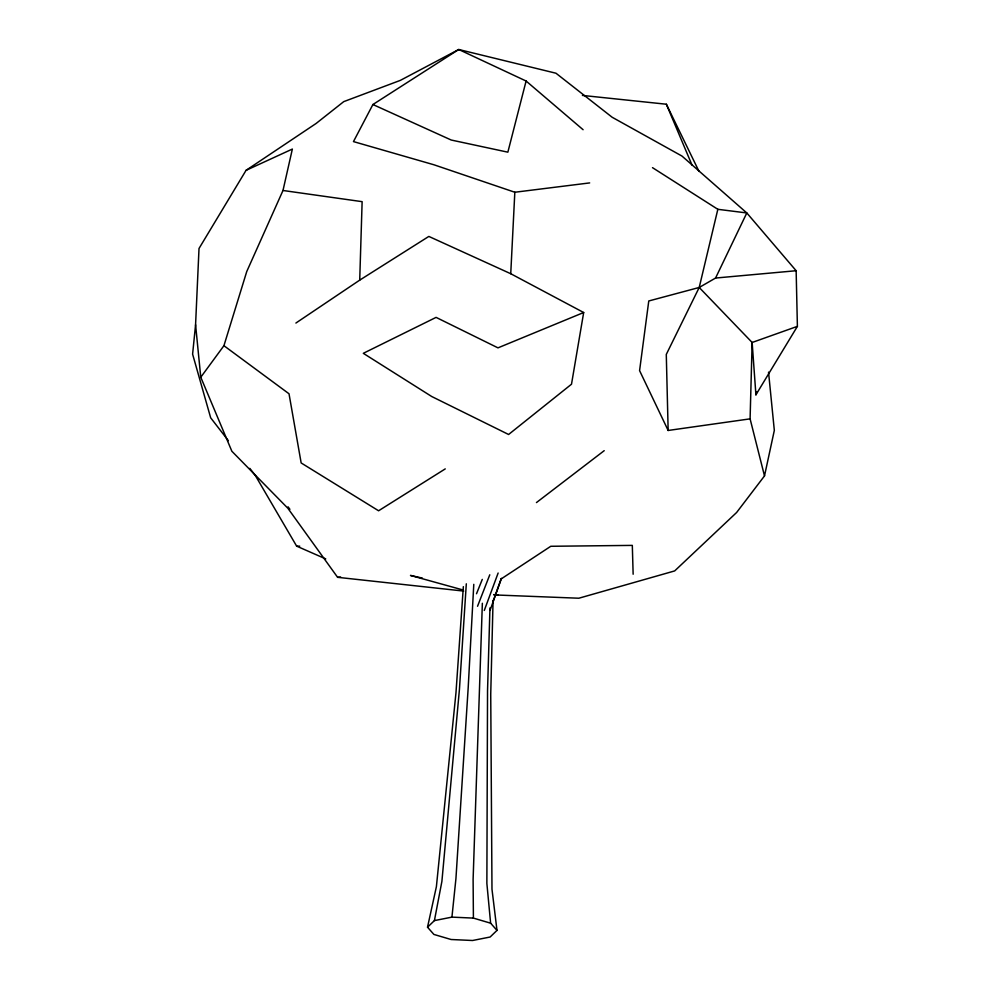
<?xml version="1.0" encoding="UTF-8"?>
<svg xmlns="http://www.w3.org/2000/svg" width="990" height="990" viewBox="0 0 990 990"><rect width="100%" height="100%" fill="white"/><g stroke="black" fill="none" stroke-linecap="round" stroke-linejoin="round"><path stroke-width="1.49" d="M493.07 600.361L490.731 694.275L491.981 889.23L496.992 930.402L490.112 937.023L472.577 940.5L451.106 939.51L433.892 934.436L427.519 927.209L436.392 886.681L455.982 692.678L463.345 586.662M493.985 594.903L578.841 598.22L674.673 570.921L736.61 512.498L764.503 475.918L750.098 418.857L752.14 342.478L699.212 287.471L717.837 209.311L652.497 167.656M489.951 607.909L487.538 690.661L486.87 883.451L490.619 923.187L496.992 930.402M295.899 323.049L359.716 280.133L362.13 201.663L282.992 190.488L246.745 271.545L223.926 345.696L200.772 377.239L231.858 451.242L287.88 508.278L337.602 577.318L463.741 591.08M482.353 603.281L473.109 879.392L473.406 918.101L490.619 923.187M228.368 440.674L210.672 417.805L192.605 354.148L195.575 324.757L199.015 248.49L246.065 170.329L316.095 123.478L343.74 101.636L400.344 80.376L458.741 49.5L555.972 73.223L612.154 117.253L681.974 156.061L746.807 212.949L796.146 270.728L797.396 326.366L755.915 394.824L752.14 342.478L797.396 326.366M583.679 312.518L497.982 347.861L436.083 317.382L363.305 353.319L431.751 396.532L508.6 434.486L571.502 384.207L583.679 312.518L510.741 273.723L514.825 192.246L433.929 164.773L353.467 141.595L372.908 104.519L458.741 49.5L526.098 81.019L583.098 129.715M473.789 584.335L468.196 687.629L455.932 878.6L451.935 917.124L434.412 920.601L427.519 927.209M466.315 583.803L459.434 689.374L441.899 881.385L434.412 920.601M764.503 475.918L774.329 430.378L768.537 372.141M282.992 190.488L292.359 149.069L246.065 170.329M526.098 81.019L507.858 152.175L451.254 140.036L372.908 104.519M755.915 394.824L756.731 391.892M492.698 602.465L501.002 579.212M490.038 610.409L501.472 578.37M484.283 610.459L498.131 573.024M477.539 606.276L489.778 574.794M476.512 593.74L482.279 579.398M750.098 418.857L668.151 430.464L639.577 370.619L648.772 300.972L699.212 287.471L715.572 278.042L746.807 212.949L717.837 209.311M699.212 287.471L666.282 354.432L668.151 430.464M536.444 502.574L604.209 450.673M501.014 579.026L550.787 546.282L632.313 545.391L633.142 574.237M359.716 280.133L428.843 236.424L510.741 273.723M445.253 468.889L378.588 510.778L301.158 462.949L289.018 393.772L223.926 345.696M514.825 192.246L589.669 182.915M337.602 577.318L340.634 576.997M715.572 278.042L796.146 270.728M249.789 468.357L255.371 475.571L296.641 546.134L299.735 546.171M451.935 917.124L473.406 918.101M582.429 95.424L666.357 104.222L699.039 171.443M493.824 594.582L498.341 595.114L495.359 594.446M422.396 578.098L410.479 575.425L463.357 590.077M296.641 546.134L325.76 558.917M288.065 506.855L289.922 509.318M666.357 104.222L692.035 165.132M195.575 324.757L200.772 377.239"/></g></svg>
